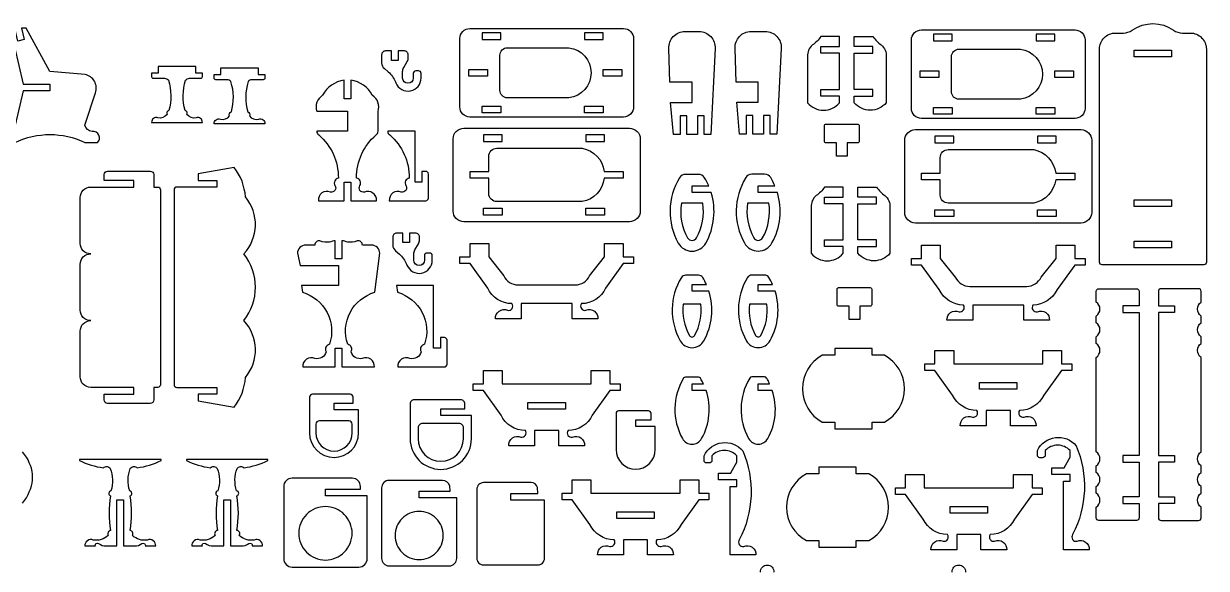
# Model space of a CAD drawing. Extents: x 4321 to 5337, y 1081 to 1720.
# Drawn here: x 4806 to 5337, y 1476 to 1720 of the extents above; entities that cross this region are included whole.
import ezdxf

# ---------------------------------------------------------------- set-up
doc = ezdxf.new("R2010")
doc.units = 0
doc.header["$MEASUREMENT"] = 0
doc.layers.add('LAYER1', color=18, linetype='CONTINUOUS')

msp = doc.modelspace()

# ---------------------------------------------------------------- linework, layer by layer
at = {"layer": 'LAYER1'}
for points in [[(4817.61, 1691.74), (4817.61, 1690.24), (4805.61, 1690.24), (4802.04, 1674.85, -0.343544), (4798.63, 1671.98, 0.729626), (4796.26, 1667.06), (4802.04, 1667.06, -0.230289), (4833.19, 1667.06), (4838.97, 1667.06, 0.729626), (4836.6, 1671.98, -0.343544), (4833.19, 1674.85), (4838.04, 1689.39, 0.456332), (4833.35, 1697.62), (4817.61, 1698.94), (4806.87, 1718.44), (4804.86, 1718.44), (4806.06, 1713.28), (4803.13, 1712.6), (4801.78, 1718.44), (4799.76, 1718.44), (4805.61, 1693.24), (4817.61, 1693.24)], [(5001.69, 1683.01), (5001.69, 1713.76, -0.414214), (5006.19, 1718.26), (5075.19, 1718.26, -0.414214), (5079.69, 1713.76), (5079.69, 1683.01, -0.414214), (5075.19, 1678.51), (5006.19, 1678.51, -0.414214)], [(5097.57, 1670.7), (5096.3, 1685.1), (5105.97, 1685.1), (5105.97, 1694.17), (5096.04, 1694.17), (5095.6, 1709.29, -0.431081), (5102.79, 1716.9), (5109.14, 1716.9, -0.431081), (5116.33, 1709.29), (5114.37, 1670.7), (5111.37, 1670.7), (5111.37, 1679.1), (5108.37, 1679.1), (5108.37, 1670.7), (5103.57, 1670.7), (5103.57, 1679.1), (5100.57, 1679.1), (5100.57, 1670.7)], [(5127.28, 1670.76), (5126.01, 1685.16), (5135.68, 1685.16), (5135.68, 1694.23), (5125.75, 1694.23), (5125.32, 1709.34, -0.431081), (5132.5, 1716.96), (5138.86, 1716.96, -0.431081), (5146.04, 1709.34), (5144.08, 1670.76), (5141.08, 1670.76), (5141.08, 1679.16), (5138.08, 1679.16), (5138.08, 1670.76), (5133.28, 1670.76), (5133.28, 1679.16), (5130.28, 1679.16), (5130.28, 1670.76)], [(5204.47, 1682.38), (5204.47, 1713.13, -0.414214), (5208.97, 1717.63), (5277.97, 1717.63, -0.414214), (5282.47, 1713.13), (5282.47, 1682.38, -0.414214), (5277.97, 1677.88), (5208.97, 1677.88, -0.414214)], [(5290.15, 1612.08, -0.414214), (5288.95, 1613.28), (5288.95, 1709.05, -0.414214), (5296.15, 1716.25), (5299.7, 1716.25, 0.155074), (5303.63, 1717.5, -0.31779), (5322.27, 1717.5, 0.155074), (5326.2, 1716.25), (5329.75, 1716.25, -0.414214), (5336.95, 1709.05), (5336.95, 1613.28, -0.414214), (5335.75, 1612.08)], [(5157.82, 1705.65), (5157.82, 1684.94, 0.468323), (5172.22, 1684.94), (5172.22, 1687.94), (5163.82, 1687.94), (5163.82, 1690.94), (5172.22, 1690.94), (5172.22, 1707.15), (5163.82, 1707.15), (5163.82, 1710.15), (5172.22, 1710.15), (5172.22, 1714.65), (5163.82, 1714.65, -0.082449), (5160.06, 1710.89, 0.237515)], [(5193.21, 1705.65), (5193.21, 1684.94, -0.468323), (5178.81, 1684.94), (5178.81, 1687.94), (5187.21, 1687.94), (5187.21, 1690.94), (5178.81, 1690.94), (5178.81, 1707.15), (5187.21, 1707.15), (5187.21, 1710.15), (5178.81, 1710.15), (5178.81, 1714.65), (5187.21, 1714.65, 0.082449), (5190.96, 1710.89, -0.237515)], [(4972.76, 1694.26), (4972.93, 1693.84, 0.825341), (4984.28, 1696.03), (4984.28, 1698.1, 0.414214), (4983.13, 1699.26), (4981.93, 1699.26, 0.414214), (4980.78, 1698.1), (4980.78, 1696.03, -1), (4976, 1696.03), (4976, 1698.95, -0.131652), (4976.47, 1700.68), (4978.06, 1703.43, 0.131652), (4978.52, 1705.16), (4978.52, 1706.46, 0.414214), (4976.79, 1708.19), (4974.03, 1708.19), (4974.03, 1703.97), (4971.03, 1703.97), (4971.03, 1708.19), (4968.28, 1708.19, 0.414214), (4966.55, 1706.46), (4966.55, 1702.88, 0.220517), (4967.78, 1700.24), (4969.5, 1698.77, -0.122252)], [(5050.66, 1687.13), (5023.07, 1687.13, -0.414214), (5019.69, 1690.51), (5019.69, 1706.26, -0.414214), (5023.07, 1709.63), (5050.66, 1709.63, -0.88519)], [(5253.44, 1686.5), (5225.85, 1686.5, -0.414214), (5222.47, 1689.88), (5222.47, 1705.63, -0.414214), (5225.85, 1709), (5253.44, 1709, -0.88519)], [(4874.65, 1676.11), (4886.05, 1676.11, 0.570657), (4883.25, 1678.1, -0.289506), (4879.11, 1679.64, 0.497317), (4878.32, 1681.38, 0.217136), (4878.32, 1681.38, -0.145354), (4878.51, 1695.02, -0.281118), (4880.27, 1695.91), (4885.34, 1695.91, 0.414214), (4886.06, 1696.63), (4886.06, 1698.19), (4883.06, 1698.19), (4883.06, 1701.19), (4876.16, 1701.19), (4874.65, 1701.19), (4873.15, 1701.19), (4866.25, 1701.19), (4866.25, 1698.19), (4863.25, 1698.19), (4863.25, 1696.63, 0.414214), (4863.97, 1695.91), (4869.04, 1695.91, -0.281118), (4870.8, 1695.02, -0.145354), (4870.99, 1681.38, 0.217136), (4870.99, 1681.38, 0.497317), (4870.19, 1679.64, -0.289506), (4866.05, 1678.1, 0.570657), (4863.26, 1676.11)], [(4902.74, 1675.48), (4891.34, 1675.48, -0.570657), (4894.14, 1677.47, 0.289506), (4898.28, 1679.02, -0.497317), (4899.08, 1680.76, -0.217136), (4899.08, 1680.76, 0.145354), (4898.89, 1694.4, 0.281118), (4897.12, 1695.28), (4892.06, 1695.28, -0.414214), (4891.34, 1696), (4891.34, 1697.56), (4894.34, 1697.56), (4894.34, 1700.56), (4901.24, 1700.56), (4902.74, 1700.56), (4904.24, 1700.56), (4911.14, 1700.56), (4911.14, 1697.56), (4914.14, 1697.56), (4914.14, 1696, -0.414214), (4913.42, 1695.28), (4908.36, 1695.28, 0.281118), (4906.59, 1694.4, 0.145354), (4906.4, 1680.76, -0.217136), (4906.4, 1680.76, -0.497317), (4907.2, 1679.02, 0.289506), (4911.34, 1677.47, -0.570657), (4914.14, 1675.48)], [(4952.71, 1695.03), (4952.71, 1686.74), (4949.71, 1686.74), (4949.71, 1695.03, 0.24185), (4940.04, 1688.28, 0.346655), (4937.44, 1681.08), (4951.21, 1681.08), (4951.21, 1672.08), (4937.44, 1672.08, 0.260797), (4938.36, 1670.44, -0.220455), (4947.11, 1651.09, 0.497317), (4945.57, 1647.72, -0.687365), (4943.56, 1644.74, 0.570657), (4938.14, 1640.89), (4949.71, 1640.89), (4949.71, 1649.29), (4951.21, 1649.29), (4952.71, 1649.29), (4952.71, 1640.89), (4964.27, 1640.89, 0.570657), (4958.86, 1644.74, -0.687365), (4956.84, 1647.72, 0.497317), (4955.3, 1651.09, -0.220455), (4964.06, 1670.44, 0.260797), (4964.97, 1672.08), (4964.97, 1681.08, 0.346655), (4962.37, 1688.28, 0.24185)], [(4998.69, 1636.27), (4998.69, 1668.67, -0.414214), (5003.49, 1673.47), (5077.89, 1673.47, -0.414214), (5082.69, 1668.67), (5082.69, 1636.27, -0.414214), (5077.89, 1631.47), (5003.49, 1631.47, -0.414214)], [(5170.81, 1666.9), (5166.13, 1666.9, -0.414214), (5165.41, 1667.62), (5165.41, 1674.58, -0.414214), (5166.13, 1675.3), (5180.29, 1675.3, -0.414214), (5181.01, 1674.58), (5181.01, 1667.62, -0.414214), (5180.29, 1666.9), (5175.61, 1666.9), (5175.61, 1660.9), (5170.81, 1660.9)], [(4986.35, 1640.89, 0.414214), (4987.55, 1642.09), (4987.55, 1652.89, 0.414214), (4986.35, 1654.09), (4984.55, 1654.09), (4984.55, 1649.29), (4981.55, 1649.29), (4981.55, 1672.08), (4969.28, 1672.08, 0.260797), (4970.2, 1670.44, -0.220455), (4978.95, 1651.09, 0.497317), (4977.41, 1647.72, -0.687365), (4975.4, 1644.74, 0.570657), (4969.98, 1640.89)], [(5201.47, 1635.64), (5201.47, 1668.04, -0.414214), (5206.27, 1672.84), (5280.67, 1672.84, -0.414214), (5285.47, 1668.04), (5285.47, 1635.64, -0.414214), (5280.67, 1630.84), (5206.27, 1630.84, -0.414214)], [(5066.52, 1653.97), (5075.08, 1653.97), (5075.08, 1650.97), (5066.52, 1650.97, -0.326135), (5056.66, 1640.47), (5018.29, 1640.47, -0.414214), (5014.69, 1644.07), (5014.69, 1650.97), (5006.29, 1650.97), (5006.29, 1653.97), (5014.69, 1653.97), (5014.69, 1660.87, -0.414214), (5018.29, 1664.47), (5056.66, 1664.47, -0.326135)], [(5269.3, 1653.34), (5277.87, 1653.34), (5277.87, 1650.34), (5269.3, 1650.34, -0.326135), (5259.44, 1639.84), (5221.07, 1639.84, -0.414214), (5217.47, 1643.44), (5217.47, 1650.34), (5209.07, 1650.34), (5209.07, 1653.34), (5217.47, 1653.34), (5217.47, 1660.24, -0.414214), (5221.07, 1663.84), (5259.44, 1663.84, -0.326135)], [(4835.9, 1587.01, -0.414214), (4831.19, 1591.72), (4831.19, 1612.3, -0.414214), (4835.9, 1617.01, -0.414214), (4831.19, 1621.72), (4831.19, 1642.3, -0.414214), (4835.9, 1647.01), (4855.19, 1647.01), (4855.19, 1650.01), (4841.9, 1650.01), (4841.9, 1652.64, -0.414214), (4843.47, 1654.21), (4862.62, 1654.21, -0.414214), (4864.19, 1652.64), (4864.19, 1647.01), (4865.99, 1647.01, -0.414214), (4867.19, 1645.81), (4867.19, 1558.21, -0.414214), (4865.99, 1557.01), (4864.19, 1557.01), (4864.19, 1551.38, -0.414214), (4862.62, 1549.81), (4843.47, 1549.81, -0.414214), (4841.9, 1551.38), (4841.9, 1554.01), (4855.19, 1554.01), (4855.19, 1557.01), (4835.9, 1557.01, -0.414214), (4831.19, 1561.72), (4831.19, 1582.3, -0.414214)], [(4905.36, 1642.57, 0.157436), (4900.28, 1655.84), (4884.16, 1653.01), (4884.16, 1650.01), (4892.56, 1650.01), (4892.56, 1647.01), (4874.56, 1647.01, 0.414214), (4873.36, 1645.81), (4873.36, 1635.01), (4873.36, 1558.21, 0.414214), (4874.56, 1557.01), (4892.56, 1557.01), (4892.56, 1554.01), (4884.16, 1554.01), (4884.16, 1551.01), (4900.28, 1548.17, 0.157436), (4905.36, 1561.45, 0.379394), (4904.68, 1587.01, 0.346118), (4904.68, 1617.01, 0.379394)], [(5114.58, 1644.53), (5105.97, 1644.53), (5105.97, 1647.53), (5113.48, 1647.53, 0.035368), (5111.59, 1651.19, 0.261699), (5108.84, 1652.74), (5103.09, 1652.74, 0.261699), (5100.34, 1651.19, 0.2701), (5099.77, 1621.87, 0.587624), (5112.16, 1621.87, 0.203772)], [(5144.29, 1644.59), (5135.68, 1644.59), (5135.68, 1647.59), (5143.19, 1647.59, 0.035368), (5141.31, 1651.25, 0.261699), (5138.55, 1652.79), (5132.81, 1652.79, 0.261699), (5130.06, 1651.25, 0.2701), (5129.49, 1621.92, 0.587624), (5141.87, 1621.92, 0.203772)], [(5159.47, 1637.96), (5159.47, 1617.25, 0.468323), (5173.87, 1617.25), (5173.87, 1620.25), (5165.47, 1620.25), (5165.47, 1623.25), (5173.87, 1623.25), (5173.87, 1639.46), (5165.47, 1639.46), (5165.47, 1642.46), (5173.87, 1642.46), (5173.87, 1646.96), (5165.47, 1646.96, -0.082449), (5161.71, 1643.2, 0.237515)], [(5194.86, 1637.96), (5194.86, 1617.25, -0.468323), (5180.46, 1617.25), (5180.46, 1620.25), (5188.86, 1620.25), (5188.86, 1623.25), (5180.46, 1623.25), (5180.46, 1639.46), (5188.86, 1639.46), (5188.86, 1642.46), (5180.46, 1642.46), (5180.46, 1646.96), (5188.86, 1646.96, 0.082449), (5192.62, 1643.2, -0.237515)], [(5110.76, 1639.73), (5101.17, 1639.73, 0.166664), (5103.97, 1624.2, 0.587624), (5107.97, 1624.2, 0.166664)], [(5140.47, 1639.79), (5130.89, 1639.79, 0.166664), (5133.68, 1624.26, 0.587624), (5137.68, 1624.26, 0.166664)], [(4977.76, 1612.37), (4977.93, 1611.95, 0.825341), (4989.29, 1614.14), (4989.29, 1616.21, 0.414214), (4988.13, 1617.36), (4986.94, 1617.36, 0.414214), (4985.79, 1616.21), (4985.79, 1614.14, -1), (4981.01, 1614.14), (4981.01, 1617.06, -0.131652), (4981.47, 1618.79), (4983.06, 1621.54, 0.131652), (4983.53, 1623.27), (4983.53, 1624.57, 0.414214), (4981.8, 1626.3), (4979.04, 1626.3), (4979.04, 1622.08), (4976.04, 1622.08), (4976.04, 1626.3), (4973.29, 1626.3, 0.414214), (4971.56, 1624.57), (4971.56, 1620.99, 0.220517), (4972.78, 1618.35), (4974.51, 1616.88, -0.122252)], [(4945.73, 1574.58), (4948.73, 1574.58), (4948.73, 1566.18), (4963.3, 1566.18, 0.570657), (4957.88, 1570.03, -0.424269), (4952.87, 1573.01, 0.497317), (4951.33, 1576.38, -0.429094), (4963.5, 1599.73), (4965.71, 1617.25), (4965.71, 1617.25, 0.414214), (4962.01, 1620.95), (4957.93, 1620.95, 0.480696), (4955.62, 1622.8, -0.114725), (4951.29, 1622.27, 0.056195), (4948.73, 1622.9), (4948.73, 1614.73), (4945.73, 1614.73), (4945.73, 1622.9, 0.056195), (4943.18, 1622.27, -0.114725), (4938.85, 1622.8, 0.480696), (4936.54, 1620.95), (4932.45, 1620.95, 0.414214), (4928.76, 1617.25), (4928.76, 1617.25), (4930.01, 1611.73), (4947.23, 1611.73), (4947.23, 1602.73), (4947.23, 1602.73), (4944.32, 1602.73), (4930.58, 1602.73), (4930.96, 1599.73, -0.429094), (4943.14, 1576.38, 0.497317), (4941.59, 1573.01, -0.424269), (4936.58, 1570.03, 0.570657), (4931.17, 1566.18), (4945.73, 1566.18)], [(5034.69, 1594.63), (5029.24, 1594.63), (5029.24, 1587.79), (5017.68, 1587.79, -0.570657), (5023.09, 1591.65, 0.687365), (5025.1, 1594.63, -0.291722), (5014.22, 1601.57), (5006.29, 1612.62), (5001.69, 1612.62), (5001.69, 1615.62), (5006.29, 1615.62), (5006.29, 1621.62), (5014.69, 1621.62), (5014.69, 1615.62), (5021.4, 1607.2, 0.291722), (5027.93, 1603.03), (5034.69, 1603.03), (5053.45, 1603.03, 0.291722), (5059.97, 1607.2), (5066.68, 1615.62), (5066.68, 1621.62), (5075.08, 1621.62), (5075.08, 1615.62), (5079.69, 1615.62), (5079.69, 1612.62), (5075.08, 1612.62), (5067.15, 1601.57, -0.291722), (5056.27, 1594.63, 0.687365), (5058.29, 1591.65, -0.570657), (5063.7, 1587.79), (5052.14, 1587.79), (5052.14, 1594.63)], [(5237.47, 1594), (5232.02, 1594), (5232.02, 1587.17), (5220.46, 1587.17, -0.570657), (5225.87, 1591.02, 0.687365), (5227.88, 1594, -0.291722), (5217, 1600.94), (5209.07, 1611.99), (5204.47, 1611.99), (5204.47, 1614.99), (5209.07, 1614.99), (5209.07, 1620.99), (5217.47, 1620.99), (5217.47, 1614.99), (5224.18, 1606.57, 0.291722), (5230.71, 1602.4), (5237.47, 1602.4), (5256.23, 1602.4, 0.291722), (5262.76, 1606.57), (5269.47, 1614.99), (5269.47, 1620.99), (5277.87, 1620.99), (5277.87, 1614.99), (5282.47, 1614.99), (5282.47, 1611.99), (5277.87, 1611.99), (5269.94, 1600.94, -0.291722), (5259.06, 1594, 0.687365), (5261.07, 1591.02, -0.570657), (5266.48, 1587.17), (5254.92, 1587.17), (5254.92, 1594)], [(5112.43, 1603.18, 0.031694), (5110.77, 1606.34, 0.261699), (5108.84, 1607.43), (5103.09, 1607.43, 0.261699), (5101.16, 1606.34, 0.2701), (5100.61, 1577.98, 0.587624), (5111.32, 1577.98, 0.206482), (5113.57, 1600.18), (5105.97, 1600.18), (5105.97, 1603.18)], [(5142.14, 1603.24, 0.031694), (5140.49, 1606.4, 0.261699), (5138.55, 1607.49), (5132.81, 1607.49, 0.261699), (5130.88, 1606.4, 0.2701), (5130.33, 1578.04, 0.587624), (5141.03, 1578.04, 0.206482), (5143.28, 1600.24), (5135.68, 1600.24), (5135.68, 1603.24)], [(4994.72, 1579.38), (4992.92, 1579.38), (4992.92, 1574.58), (4989.92, 1574.58), (4989.92, 1602.73), (4989.92, 1602.73), (4989.92, 1602.73), (4973.27, 1602.73), (4973.65, 1599.73, -0.429094), (4985.82, 1576.38, 0.497317), (4984.28, 1573.01, -0.424269), (4979.27, 1570.03, 0.570657), (4973.85, 1566.18), (4994.72, 1566.18, 0.414214), (4995.92, 1567.38), (4995.92, 1578.18, 0.414214)], [(5176.49, 1593.45), (5171.81, 1593.45, -0.414214), (5171.09, 1594.17), (5171.09, 1601.13, -0.414214), (5171.81, 1601.85), (5185.97, 1601.85, -0.414214), (5186.69, 1601.13), (5186.69, 1594.17, -0.414214), (5185.97, 1593.45), (5181.29, 1593.45), (5181.29, 1587.45), (5176.49, 1587.45)], [(5287.51, 1548.01), (5287.51, 1570.5, 0.531486), (5287.51, 1576.79), (5287.51, 1579.79, 0.531486), (5287.51, 1586.08), (5287.51, 1589.08, 0.531486), (5287.51, 1595.37), (5287.51, 1600.17, -0.414214), (5288.71, 1601.37), (5305.52, 1601.37, -0.414214), (5306.72, 1600.17), (5306.72, 1593.73), (5299.51, 1593.73), (5299.51, 1590.73), (5306.72, 1590.73), (5306.72, 1526.43), (5299.51, 1526.43), (5299.51, 1523.43), (5306.72, 1523.43), (5306.72, 1507.85), (5299.51, 1507.85), (5299.51, 1504.85), (5306.72, 1504.85), (5306.72, 1498.4, -0.414214), (5305.52, 1497.2), (5288.71, 1497.2, -0.414214), (5287.51, 1498.4), (5287.51, 1503.2, 0.531486), (5287.51, 1509.49), (5287.51, 1512.49, 0.531486), (5287.51, 1518.78), (5287.51, 1521.78, 0.531486), (5287.51, 1528.08), (5287.51, 1545.01)], [(5334.63, 1548.01), (5334.63, 1570.5, -0.531486), (5334.63, 1576.79), (5334.63, 1579.79, -0.531486), (5334.63, 1586.08), (5334.63, 1589.08, -0.531486), (5334.63, 1595.37), (5334.63, 1600.17, 0.414214), (5333.43, 1601.37), (5316.62, 1601.37, 0.414214), (5315.42, 1600.17), (5315.42, 1593.73), (5322.63, 1593.73), (5322.63, 1590.73), (5315.42, 1590.73), (5315.42, 1526.43), (5322.63, 1526.43), (5322.63, 1523.43), (5315.42, 1523.43), (5315.42, 1507.85), (5322.63, 1507.85), (5322.63, 1504.85), (5315.42, 1504.85), (5315.42, 1498.4, 0.414214), (5316.62, 1497.2), (5333.43, 1497.2, 0.414214), (5334.63, 1498.4), (5334.63, 1503.2, -0.531486), (5334.63, 1509.49), (5334.63, 1512.49, -0.531486), (5334.63, 1518.78), (5334.63, 1521.78, -0.531486), (5334.63, 1528.08), (5334.63, 1545.01)], [(5109.92, 1594.42), (5102.01, 1594.42, 0.15764), (5104.81, 1580.32, 0.587624), (5107.13, 1580.32, 0.15764)], [(5139.63, 1594.48), (5131.73, 1594.48, 0.15764), (5134.52, 1580.38, 0.587624), (5136.84, 1580.38, 0.15764)], [(5170.05, 1541.43), (5170.05, 1538.43), (5186.85, 1538.43), (5186.85, 1541.43), (5192.44, 1541.43, 0.59581), (5192.44, 1571.43), (5186.85, 1571.43), (5186.85, 1574.43), (5170.05, 1574.43), (5170.05, 1571.43), (5164.45, 1571.43, 0.59581), (5164.45, 1541.43)], [(5223.47, 1567.62), (5263.47, 1567.62), (5263.47, 1573.62), (5271.87, 1573.62), (5271.87, 1567.62), (5276.47, 1567.62), (5276.47, 1564.62), (5271.87, 1564.62), (5263.94, 1553.57, -0.291722), (5253.06, 1546.63, 0.687365), (5255.07, 1543.64, -0.570657), (5260.48, 1539.79), (5248.92, 1539.79), (5248.92, 1546.63), (5238.02, 1546.63), (5238.02, 1539.79), (5226.46, 1539.79, -0.570657), (5231.87, 1543.64, 0.687365), (5233.88, 1546.63, -0.291722), (5223, 1553.57), (5215.07, 1564.62), (5210.47, 1564.62), (5210.47, 1567.62), (5215.07, 1567.62), (5215.07, 1573.62), (5223.47, 1573.62)], [(5020.69, 1558.63), (5060.68, 1558.63), (5060.68, 1564.63), (5069.08, 1564.63), (5069.08, 1558.63), (5073.69, 1558.63), (5073.69, 1555.63), (5069.08, 1555.63), (5061.15, 1544.59, -0.291722), (5050.27, 1537.65, 0.687365), (5052.29, 1534.66, -0.570657), (5057.7, 1530.81), (5046.14, 1530.81), (5046.14, 1537.65), (5035.24, 1537.65), (5035.24, 1530.81), (5023.68, 1530.81, -0.570657), (5029.09, 1534.66, 0.687365), (5031.1, 1537.65, -0.291722), (5020.22, 1544.59), (5012.29, 1555.63), (5007.69, 1555.63), (5007.69, 1558.63), (5012.29, 1558.63), (5012.29, 1564.63), (5020.69, 1564.63)], [(5139.84, 1560.52, 0.014243), (5139.46, 1561.19, 0.261699), (5138.55, 1561.7), (5132.81, 1561.7, 0.261699), (5131.9, 1561.19, 0.2701), (5131.37, 1534.04, 0.587624), (5139.99, 1534.04, 0.21016), (5142.02, 1555.65), (5135.68, 1555.65), (5135.68, 1558.65), (5140.82, 1558.65, 0.026696)], [(5110.13, 1560.46, 0.014243), (5109.75, 1561.13, 0.261699), (5108.84, 1561.64), (5103.09, 1561.64, 0.261699), (5102.19, 1561.13, 0.2701), (5101.66, 1533.98, 0.587624), (5110.27, 1533.98, 0.21016), (5112.31, 1555.59), (5105.97, 1555.59), (5105.97, 1558.59), (5111.11, 1558.59, 0.026696)], [(4953.79, 1552.57, 0.414214), (4952.4, 1553.95), (4935.54, 1553.95, 0.414214), (4934.16, 1552.57), (4934.16, 1536.52, 1), (4956.19, 1536.52), (4956.19, 1546.94), (4945.17, 1546.94), (4945.17, 1549.94), (4953.79, 1549.94)], [(5003.89, 1549.65, 0.414214), (5002.16, 1551.38), (4981.09, 1551.38, 0.414214), (4979.36, 1549.65), (4979.36, 1533.95, 1), (5006.89, 1533.95), (5006.89, 1544.37), (4993.13, 1544.37), (4993.13, 1547.37), (5003.89, 1547.37)], [(5087.55, 1545.35, 0.414214), (5086.44, 1546.46), (5072.96, 1546.46, 0.414214), (5071.85, 1545.35), (5071.85, 1529.03, 1), (5089.47, 1529.03), (5089.47, 1539.45), (5080.66, 1539.45), (5080.66, 1542.45), (5087.55, 1542.45)], [(4951.77, 1541.98), (4938.58, 1541.98, 0.414214), (4937.04, 1540.44), (4937.04, 1536.52, 1), (4953.31, 1536.52), (4953.31, 1540.44, 0.414214)], [(5001.37, 1540.77), (4984.88, 1540.77, 0.414214), (4982.96, 1538.85), (4982.96, 1533.95, 1), (5003.29, 1533.95), (5003.29, 1538.85, 0.414214)], [(5123.41, 1518.52, -0.029821), (5123.59, 1518.89), (5126.05, 1523.37, 0.121687), (5126.05, 1523.37), (5126.05, 1526.29, 0.427031), (5114.87, 1526.29), (5114.87, 1524.22, -0.414214), (5113.71, 1523.06), (5112.52, 1523.06, -0.414214), (5111.37, 1524.22), (5111.37, 1526.29, -0.545644), (5128.72, 1528.48, -0.225477), (5127.19, 1488.54, 0.687365), (5129.2, 1485.55, -0.570657), (5134.62, 1481.7), (5123.05, 1481.7), (5123.05, 1512.52), (5126.05, 1512.52), (5126.05, 1515.52), (5117.87, 1515.52), (5117.87, 1518.52)], [(5273.12, 1520.86, -0.029821), (5273.3, 1521.23), (5275.76, 1525.71, 0.121687), (5275.76, 1525.71), (5275.76, 1528.63, 0.427031), (5264.58, 1528.63), (5264.58, 1526.56, -0.414214), (5263.42, 1525.4), (5262.23, 1525.4, -0.414214), (5261.08, 1526.56), (5261.08, 1528.63, -0.545644), (5278.43, 1530.82, -0.225477), (5276.9, 1490.88, 0.687365), (5278.91, 1487.89, -0.570657), (5284.33, 1484.04), (5272.76, 1484.04), (5272.76, 1514.86), (5275.76, 1514.86), (5275.76, 1517.86), (5267.58, 1517.86), (5267.58, 1520.86)], [(4867.49, 1524.14), (4867.49, 1524.62), (4830.89, 1524.62), (4830.89, 1524.14, 0.082494), (4841.59, 1520.89, -0.480983), (4844.7, 1520.56, -0.169376), (4844.98, 1510.54, 0.755968), (4844.81, 1508.23, 0.0823), (4844.81, 1492.77, 0.497317), (4843.75, 1490.45, -0.242348), (4837.02, 1488.39, 0.570657), (4833.29, 1485.74), (4838.03, 1485.74, -0.75881), (4839.45, 1486.86, 0.158853), (4842.89, 1485.74), (4847.69, 1485.74), (4847.69, 1506.44), (4850.69, 1506.44), (4850.69, 1485.74), (4855.49, 1485.74, 0.158853), (4858.93, 1486.86, -0.75881), (4860.36, 1485.74), (4865.09, 1485.74, 0.570657), (4861.36, 1488.39, -0.242348), (4854.64, 1490.45, 0.497317), (4853.57, 1492.77, 0.0823), (4853.57, 1508.23, 0.755968), (4853.41, 1510.54, -0.169376), (4853.68, 1520.56, -0.480983), (4856.79, 1520.89, 0.082494)], [(4915.49, 1524.14), (4915.49, 1524.62), (4878.89, 1524.62), (4878.89, 1524.14, 0.082494), (4889.59, 1520.89, -0.480983), (4892.7, 1520.56, -0.169376), (4892.98, 1510.54, 0.755968), (4892.81, 1508.23, 0.0823), (4892.81, 1492.77, 0.497317), (4891.75, 1490.45, -0.242348), (4885.02, 1488.39, 0.570657), (4881.29, 1485.74), (4886.03, 1485.74, -0.75881), (4887.45, 1486.86, 0.158853), (4890.89, 1485.74), (4895.69, 1485.74), (4895.69, 1506.44), (4898.69, 1506.44), (4898.69, 1485.74), (4903.49, 1485.74, 0.158853), (4906.93, 1486.86, -0.75881), (4908.36, 1485.74), (4913.09, 1485.74, 0.570657), (4909.36, 1488.39, -0.242348), (4902.64, 1490.45, 0.497317), (4901.57, 1492.77, 0.0823), (4901.57, 1508.23, 0.755968), (4901.41, 1510.54, -0.169376), (4901.68, 1520.56, -0.480983), (4904.79, 1520.89, 0.082494)], [(5162.93, 1488.14), (5162.93, 1485.14), (5179.73, 1485.14), (5179.73, 1488.14), (5185.33, 1488.14, 0.59581), (5185.33, 1518.14), (5179.73, 1518.14), (5179.73, 1521.14), (5162.93, 1521.14), (5162.93, 1518.14), (5157.34, 1518.14, 0.59581), (5157.34, 1488.14)], [(4957.06, 1511.31), (4957.06, 1512.44, 0.414214), (4953.31, 1516.19), (4926.31, 1516.19, 0.414214), (4922.56, 1512.44), (4922.56, 1480.04, 0.414214), (4926.31, 1476.29), (4956.31, 1476.29, 0.414214), (4960.06, 1480.04), (4960.06, 1508.31), (4941.31, 1508.31), (4941.31, 1511.31)], [(4997.27, 1510.33), (4997.13, 1512.8, 0.33076), (4993.9, 1515.2), (4969.9, 1515.2, 0.414214), (4966.52, 1511.83), (4966.52, 1480.19, 0.414214), (4969.9, 1476.82), (4996.9, 1476.82, 0.414214), (5000.27, 1480.19), (5000.27, 1507.33), (4983.4, 1507.33), (4983.4, 1510.33)], [(5036.69, 1509.34), (5036.56, 1512.06, 0.33076), (5033.65, 1514.22), (5012.35, 1514.22, 0.414214), (5009.32, 1511.18), (5009.32, 1480.24, 0.414214), (5012.35, 1477.2), (5036.65, 1477.2, 0.414214), (5039.69, 1480.24), (5039.69, 1506.34), (5024.51, 1506.34), (5024.51, 1509.34)], [(5060.58, 1509.52), (5100.57, 1509.52), (5100.57, 1515.52), (5108.97, 1515.52), (5108.97, 1509.52), (5113.57, 1509.52), (5113.57, 1506.52), (5108.97, 1506.52), (5101.04, 1495.47, -0.291722), (5090.16, 1488.54, 0.687365), (5092.17, 1485.55, -0.570657), (5097.59, 1481.7), (5086.02, 1481.7), (5086.02, 1488.54), (5075.13, 1488.54), (5075.13, 1481.7), (5063.56, 1481.7, -0.570657), (5068.98, 1485.55, 0.687365), (5070.99, 1488.54, -0.291722), (5060.11, 1495.47), (5052.18, 1506.52), (5047.57, 1506.52), (5047.57, 1509.52), (5052.18, 1509.52), (5052.18, 1515.52), (5060.58, 1515.52)], [(5210.29, 1511.86), (5250.28, 1511.86), (5250.28, 1517.86), (5258.68, 1517.86), (5258.68, 1511.86), (5263.29, 1511.86), (5263.29, 1508.86), (5258.68, 1508.86), (5250.75, 1497.81, -0.291722), (5239.87, 1490.88, 0.687365), (5241.88, 1487.89, -0.570657), (5247.3, 1484.04), (5235.73, 1484.04), (5235.73, 1490.88), (5224.84, 1490.88), (5224.84, 1484.04), (5213.27, 1484.04, -0.570657), (5218.69, 1487.89, 0.687365), (5220.7, 1490.88, -0.291722), (5209.82, 1497.81), (5201.89, 1508.86), (5197.29, 1508.86), (5197.29, 1511.86), (5201.89, 1511.86), (5201.89, 1517.86), (5210.29, 1517.86)], [(4941.31, 1503.44, 0.414214), (4929.31, 1491.44, 0.414214), (4941.31, 1479.44, 0.414214), (4953.31, 1491.44, 0.414214)], [(4983.4, 1501.25, 0.414214), (4972.6, 1490.45, 0.414214), (4983.4, 1479.65, 0.414214), (4994.2, 1490.45, 0.414214)]]:
    msp.add_lwpolyline(points, format="xyb", close=True, dxfattribs=at)
for points in [[(5020.08, 1713.38), (5020.08, 1716.38), (5011.68, 1716.38), (5011.68, 1713.38)], [(5066.07, 1713.38), (5066.07, 1716.38), (5057.67, 1716.38), (5057.67, 1713.38)], [(5222.86, 1712.75), (5222.86, 1715.75), (5214.46, 1715.75), (5214.46, 1712.75)], [(5268.85, 1712.75), (5268.85, 1715.75), (5260.45, 1715.75), (5260.45, 1712.75)], [(5321.35, 1708.61), (5321.35, 1705.61), (5304.55, 1705.61), (5304.55, 1708.61)], [(5014.08, 1699.88), (5014.08, 1696.88), (5005.68, 1696.88), (5005.68, 1699.88)], [(5074.47, 1699.88), (5074.47, 1696.88), (5066.07, 1696.88), (5066.07, 1699.88)], [(5216.86, 1699.25), (5216.86, 1696.25), (5208.46, 1696.25), (5208.46, 1699.25)], [(5277.25, 1699.25), (5277.25, 1696.25), (5268.85, 1696.25), (5268.85, 1699.25)], [(5020.08, 1683.38), (5020.08, 1680.38), (5011.68, 1680.38), (5011.68, 1683.38)], [(5066.07, 1683.38), (5066.07, 1680.38), (5057.67, 1680.38), (5057.67, 1683.38)], [(5222.86, 1682.75), (5222.86, 1679.75), (5214.46, 1679.75), (5214.46, 1682.75)], [(5268.85, 1682.75), (5268.85, 1679.75), (5260.45, 1679.75), (5260.45, 1682.75)], [(5020.69, 1667.47), (5020.69, 1670.47), (5012.29, 1670.47), (5012.29, 1667.47)], [(5066.68, 1667.47), (5066.68, 1670.47), (5058.28, 1670.47), (5058.28, 1667.47)], [(5223.47, 1666.84), (5223.47, 1669.84), (5215.07, 1669.84), (5215.07, 1666.84)], [(5269.47, 1666.84), (5269.47, 1669.84), (5261.07, 1669.84), (5261.07, 1666.84)], [(5020.69, 1637.47), (5020.69, 1634.47), (5012.29, 1634.47), (5012.29, 1637.47)], [(5066.68, 1637.47), (5066.68, 1634.47), (5058.28, 1634.47), (5058.28, 1637.47)], [(5223.47, 1636.84), (5223.47, 1633.84), (5215.07, 1633.84), (5215.07, 1636.84)], [(5269.47, 1636.84), (5269.47, 1633.84), (5261.07, 1633.84), (5261.07, 1636.84)], [(5321.35, 1641.31), (5321.35, 1638.31), (5304.55, 1638.31), (5304.55, 1641.31)], [(5321.35, 1622.73), (5321.35, 1619.73), (5304.55, 1619.73), (5304.55, 1622.73)], [(5251.87, 1559.23), (5251.87, 1556.23), (5235.07, 1556.23), (5235.07, 1559.23)], [(5049.09, 1550.25), (5049.09, 1547.25), (5032.29, 1547.25), (5032.29, 1550.25)], [(5238.69, 1503.48), (5238.69, 1500.48), (5221.89, 1500.48), (5221.89, 1503.48)], [(5088.97, 1501.14), (5088.97, 1498.14), (5072.17, 1498.14), (5072.17, 1501.14)]]:
    msp.add_lwpolyline(points, close=True, dxfattribs=at)
for points in [[(5034.69, 1603.03), (5038.35, 1603.03)], [(5237.47, 1602.4), (5241.14, 1602.4)], [(4805.2, 1505.03), (4806.16, 1506.23), (4807.12, 1507.43), (4807.85, 1508.88), (4808.33, 1510.08), (4808.81, 1511.28), (4809.29, 1512.72), (4809.53, 1513.92), (4809.77, 1515.37), (4809.77, 1516.57), (4809.77, 1518.01), (4809.53, 1519.21), (4809.29, 1520.65), (4808.81, 1521.86), (4808.33, 1523.06), (4807.85, 1524.5), (4807.12, 1525.7), (4806.16, 1526.9), (4805.2, 1528.11)], [(5315.42, 1526.43), (5322.63, 1526.43), (5322.63, 1523.43), (5315.42, 1523.43)]]:
    msp.add_lwpolyline(points, dxfattribs=at)
for points in [[(5136.73, 1474.01, -0.427943), (5139.73, 1477.15, -0.427943), (5142.72, 1474.01, 0.204981)], [(5222.76, 1474.01, -0.427943), (5225.76, 1477.15, -0.427943), (5228.75, 1474.01, 0.204981)]]:
    msp.add_lwpolyline(points, format="xyb", dxfattribs=at)

doc.saveas('drawing.dxf')
